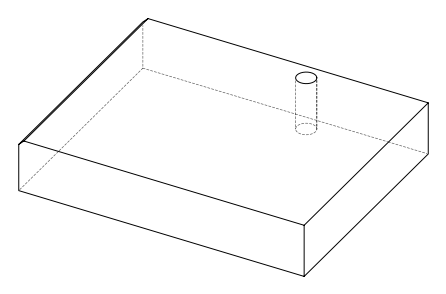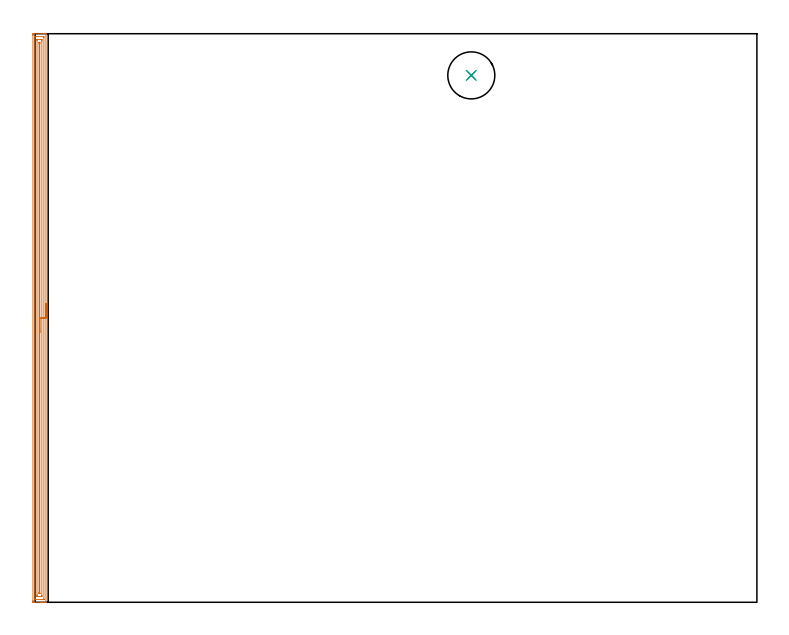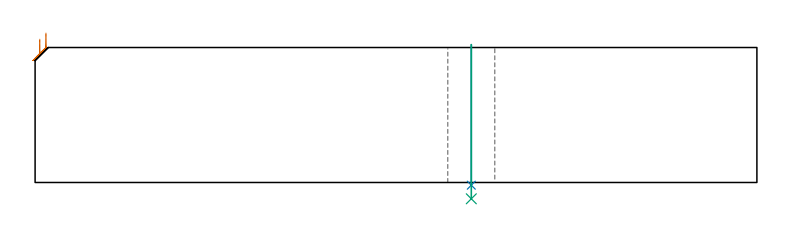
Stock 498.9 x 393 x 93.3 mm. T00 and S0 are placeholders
(PLAN: 3 operations, 2 tool changes, 13.6 min)
(1 AREA_MILL | FG_CHAMFER_SURFACE | UGT0205_001 | 12.75 min | 15914 mm3)
(2 INDEXABLE_INSERT_DRILL_THROUGH_HOLE_FROM_SOLID | STEP1HOLE | NXT0302_013 | 0.39 min | 32256 mm3)
(3 DRILL_TO_ENLARGE_THROUGH_HOLE | STEP1HOLE | UGT0301_001 | 0.43 min | 45075 mm3)
(TOOL UGT0205_001 | Chamfer Mill 20 x 3 x 45 deg. | D20 FL50 Z2)
(TOOL NXT0302_013 | Index. Insert Drill 21mm [880-D2100L25-05] | D21 PA176 FL105 Z2)
(TOOL UGT0301_001 | Twist Drill 32.5 mm | D32.5 PA118 FL185 Z2)
(OP 1 AREA_MILL)
G17 G21 G94 G90
T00 M6
G54
G17 G0 G90 X7.5 Y206.5 S1061 M3
G43 Z103.3 H0
G94 G1 Y206.462 Z102.428 F250.
Y206.348 Z101.563
Y206.159 Z100.712
Y205.897 Z99.88
Y205.563 Z99.074
Y205.16 Z98.3
Y204.692 Z97.564
Y204.16 Z96.872
Y203.571 Z96.229
Y202.928 Z95.639
Y202.236 Z95.108
Y201.5 Z94.64
Y200.726 Z94.237
Y199.92 Z93.903
Y199.088 Z93.641
Y198.237 Z93.452
Y197.372 Z93.338
Y196.5 Z93.3
Y0.185
X7.497 Y0.01 Z93.288
X7.472 Y0.008 Z93.263
X7.075 Y0. Z92.874
X6.834 Z92.634
X6.101 Z91.896
X4.848 Z90.645
X4.329 Z90.124
X3.702 Z89.498
X-0.987 Y0.001 Z84.811
X-1.221 Y0.003 Z84.577
X-1.492 Y0.009 Z84.306
X-1.495 Y0.119 Z84.303
X-1.499 Y0.632 Z84.301
X-1.5 Y1.151 Z84.3
Y391.992
X-1.499 Y392.368 Z84.301
X-1.495 Y392.881 Z84.303
X-1.492 Y392.991 Z84.306
X-0.987 Y393. Z84.811
X4.329 Z90.124
X5.734 Z91.53
X6.101 Z91.896
X6.834 Z92.634
X7.075 Z92.875
X7.472 Y392.993 Z93.263
X7.497 Y392.99 Z93.288
X7.5 Y392.815 Z93.3
Y196.5
X6.086 Z91.886
Y2.201
X6.085 Y2.091 Z91.885
X6.082 Y2.037 Z91.882
X6.08 Y2.018 Z91.88
X6.048 Y2.01 Z91.848
X5.631 Y2.001 Z91.431
X0.316 Z86.116
X0.051 Y2.005 Z85.851
X-0.069 Y2.01 Z85.731
X-0.085 Y2.406 Z85.715
X-0.086 Y2.421 Z85.714
Y390.799
X-0.085 Y390.909 Z85.715
X-0.082 Y390.963 Z85.718
X-0.08 Y390.982 Z85.72
X-0.048 Y390.99 Z85.752
X0.369 Y390.999 Z86.169
X5.684 Z91.484
X5.949 Y390.995 Z91.749
X6.069 Y390.99 Z91.869
X6.085 Y390.594 Z91.885
X6.086 Y390.579 Z91.886
Y196.5
X4.672 Z90.472
X4.671 Y4.759 Z90.471
X4.668 Y4.21 Z90.468
X4.665 Y4.039 Z90.465
X4.656 Y4.01 Z90.456
X4.606 Y4.005 Z90.406
X4.536 Y4.001 Z90.336
X4.329 Y4. Z90.129
X1.879 Z87.679
X1.671 Y4.001 Z87.471
X1.463 Y4.006 Z87.263
X1.335 Y4.012 Z87.135
X1.332 Y4.095 Z87.132
X1.329 Y4.21 Z87.129
Y4.556
X1.328 Y5.104 Z87.128
X1.329 Y388.242 Z87.129
X1.332 Y388.79 Z87.132
X1.335 Y388.961 Z87.135
X1.344 Y388.99 Z87.144
X1.394 Y388.996 Z87.194
X1.464 Y388.999 Z87.264
X1.671 Y389. Z87.471
X4.121 Z89.921
X4.329 Y388.999 Z90.129
X4.536 Y388.994 Z90.336
X4.665 Y388.988 Z90.465
X4.668 Y388.905 Z90.468
X4.67 Y388.79 Z90.47
X4.671 Y388.444 Z90.471
X4.672 Y387.896 Z90.472
Y196.5
X3.257 Z89.057
Y6.373
X3.256 Y6.187 Z89.056
X3.254 Y6.1 Z89.054
X3.25 Y6.033 Z89.05
X3.244 Y6.01 Z89.044
X3.22 Y6.008 Z89.02
X3. Y6.005 Z88.8
X2.78 Y6.008 Z88.58
X2.756 Y6.01 Z88.556
X2.75 Y6.033 Z88.55
X2.746 Y6.1 Z88.546
X2.744 Y6.186 Z88.544
X2.743 Y6.705 Z88.543
Y6.893
Y386.294
X2.744 Y386.813 Z88.544
X2.746 Y386.9 Z88.546
X2.749 Y386.968 Z88.549
X2.756 Y386.99 Z88.556
X2.78 Y386.992 Z88.58
X3. Y386.995 Z88.8
X3.22 Y386.992 Z89.02
X3.243 Y386.99 Z89.043
X3.25 Y386.967 Z89.05
X3.254 Y386.9 Z89.054
X3.256 Y386.814 Z89.056
X3.257 Y386.295 Z89.057
Y386.107
Y196.5
Y195.628 Z89.095
Y194.764 Z89.209
Y193.912 Z89.398
Y193.08 Z89.66
Y192.274 Z89.994
Y191.5 Z90.397
Y190.764 Z90.866
Y190.072 Z91.397
Y189.429 Z91.986
Y188.84 Z92.629
Y188.309 Z93.322
Y187.84 Z94.057
Y187.437 Z94.831
Y187.103 Z95.637
Y186.841 Z96.469
Y186.652 Z97.321
Y186.538 Z98.186
Y186.5 Z99.057
G0 Z103.3
M5
M2
(OP 2 INDEXABLE_INSERT_DRILL_THROUGH_HOLE_FROM_SOLID)
G17 G21 G94 G90
T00 M6
G54
G17 G0 G90 X301.5 Y364.2 S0 M3
G43 Z103.3 H1
G94 G81 G98 Z-1.867 F250. R95.3
G80
M5
M2
(OP 3 DRILL_TO_ENLARGE_THROUGH_HOLE)
G17 G21 G94 G90
T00 M6
G54
G17 G0 G90 X301.5 Y364.2 S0 M3
G43 Z103.3 H0
G94 G73 G98 Z-11.264 F250. Q26.141 R95.3
G80
M5
M2
